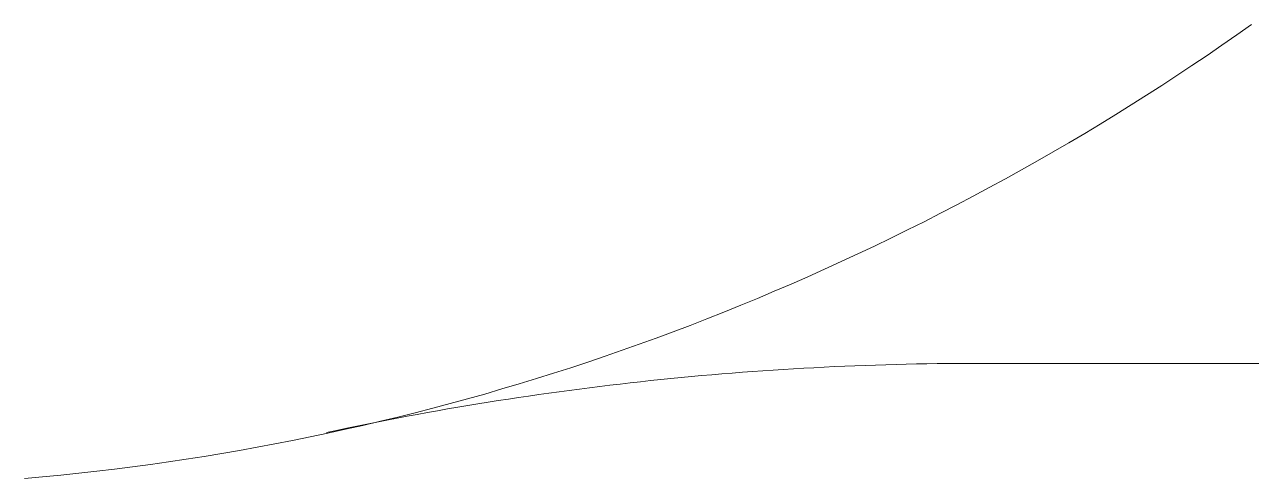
# Model space of a CAD drawing. Header units: millimetres. Extents: x -10563 to 10612, y -3613 to 6054.
# Drawn here: x -3439.92 to -3400.46, y -45.98 to -31.39 of the extents above; entities that cross this region are included whole.
import ezdxf

# ---------------------------------------------------------------- set-up
doc = ezdxf.new("R2010")
doc.units = ezdxf.units.MM
doc.header["$LTSCALE"] = 50
doc.layers.add('データ 001', color=14, linetype='Continuous')

# ---------------------------------------------------------------- blocks, each defined once
blk = doc.blocks.new('FcPack%d3')
at = {"layer": 'データ 001', "color": 1, "linetype": 'Continuous', "lineweight": 13}
for p, q in [((12.056, -248.889), (11.582, -249.223)), ((11.582, -249.223), (11.105, -249.555)), ((11.105, -249.555), (10.626, -249.883)), ((10.626, -249.883), (10.143, -250.207)), ((9.658, -250.529), (9.171, -250.847)), ((10.143, -250.207), (9.658, -250.529)), ((9.171, -250.847), (8.68, -251.162)), ((8.68, -251.162), (8.187, -251.473)), ((8.187, -251.473), (7.691, -251.782)), ((7.192, -252.087), (6.691, -252.389)), ((7.691, -251.782), (7.192, -252.087)), ((6.691, -252.389), (6.186, -252.687)), ((6.186, -252.687), (5.679, -252.982)), ((5.169, -253.274), (4.657, -253.563)), ((5.679, -252.982), (5.169, -253.274)), ((4.657, -253.563), (4.141, -253.848)), ((3.623, -254.13), (3.102, -254.409)), ((4.141, -253.848), (3.623, -254.13)), ((3.102, -254.409), (2.579, -254.684)), ((2.579, -254.684), (2.052, -254.956)), ((1.523, -255.225), (0.992, -255.49)), ((2.052, -254.956), (1.523, -255.225)), ((0.992, -255.49), (0.46, -255.751)), ((-0.073, -256.008), (-0.607, -256.261)), ((0.46, -255.751), (-0.073, -256.008)), ((-1.142, -256.509), (-1.678, -256.754)), ((-0.607, -256.261), (-1.142, -256.509)), ((-1.678, -256.754), (-2.215, -256.994)), ((-2.753, -257.23), (-3.292, -257.461)), ((-2.215, -256.994), (-2.753, -257.23)), ((-3.832, -257.689), (-4.373, -257.912)), ((-3.292, -257.461), (-3.832, -257.689)), ((-4.373, -257.912), (-4.915, -258.132)), ((-5.458, -258.347), (-6.002, -258.558)), ((-4.915, -258.132), (-5.458, -258.347)), ((-6.547, -258.764), (-7.093, -258.967)), ((-6.002, -258.558), (-6.547, -258.764)), ((-7.64, -259.165), (-8.188, -259.359)), ((-7.093, -258.967), (-7.64, -259.165)), ((-8.737, -259.549), (-9.287, -259.735)), ((-8.188, -259.359), (-8.737, -259.549)), ((-9.838, -259.917), (-10.39, -260.094)), ((-9.287, -259.735), (-9.838, -259.917)), ((-4.648, -260.09), (-4.319, -260.065)), ((-4.319, -260.065), (-3.99, -260.04)), ((-3.99, -260.04), (-3.662, -260.017)), ((-3.662, -260.017), (-3.333, -259.995)), ((-3.333, -259.995), (-3.004, -259.974)), ((-3.004, -259.974), (-2.675, -259.953)), ((-2.675, -259.953), (-2.345, -259.934)), ((-2.345, -259.934), (-2.016, -259.917)), ((-2.016, -259.917), (-1.687, -259.9)), ((-1.687, -259.9), (-1.357, -259.884)), ((-1.357, -259.884), (-1.027, -259.869)), ((-1.027, -259.869), (-0.697, -259.856)), ((-0.697, -259.856), (-0.368, -259.843)), ((-0.368, -259.843), (-0.037, -259.832)), ((-0.037, -259.832), (0.293, -259.822)), ((0.293, -259.822), (0.623, -259.812)), ((0.623, -259.812), (0.953, -259.804)), ((0.953, -259.804), (1.284, -259.797)), ((1.284, -259.797), (1.614, -259.791)), ((1.614, -259.791), (1.945, -259.786)), ((1.945, -259.786), (2.276, -259.783)), ((2.276, -259.783), (2.607, -259.78)), ((2.607, -259.78), (2.938, -259.778)), ((2.938, -259.778), (3.269, -259.778)), ((52.015, -259.778), (3.269, -259.778)), ((-11.497, -260.437), (-12.052, -260.602)), ((-10.943, -260.268), (-11.497, -260.437)), ((-10.39, -260.094), (-10.943, -260.268)), ((-8.581, -260.481), (-8.254, -260.442)), ((-8.254, -260.442), (-7.927, -260.405)), ((-7.927, -260.405), (-7.599, -260.369)), ((-7.599, -260.369), (-7.272, -260.333)), ((-7.272, -260.333), (-6.944, -260.299)), ((-6.944, -260.299), (-6.616, -260.266)), ((-6.616, -260.266), (-6.289, -260.234)), ((-6.289, -260.234), (-5.961, -260.203)), ((-5.961, -260.203), (-5.632, -260.173)), ((-5.632, -260.173), (-5.304, -260.144)), ((-5.304, -260.144), (-4.976, -260.117)), ((-4.976, -260.117), (-4.648, -260.09)), ((-12.607, -260.763), (-13.164, -260.919)), ((-12.052, -260.602), (-12.607, -260.763)), ((-11.52, -260.876), (-11.194, -260.828)), ((-11.194, -260.828), (-10.868, -260.781)), ((-10.868, -260.781), (-10.542, -260.735)), ((-10.542, -260.735), (-10.215, -260.69)), ((-10.215, -260.69), (-9.889, -260.646)), ((-9.889, -260.646), (-9.562, -260.603)), ((-9.562, -260.603), (-9.235, -260.561)), ((-9.235, -260.561), (-8.908, -260.52)), ((-8.908, -260.52), (-8.581, -260.481)), ((-14.281, -261.22), (-14.841, -261.364)), ((-13.722, -261.072), (-14.281, -261.22)), ((-14.125, -261.302), (-13.8, -261.245)), ((-13.8, -261.245), (-13.475, -261.189)), ((-13.164, -260.919), (-13.722, -261.072)), ((-13.475, -261.189), (-13.149, -261.134)), ((-13.149, -261.134), (-12.824, -261.08)), ((-12.824, -261.08), (-12.498, -261.028)), ((-12.498, -261.028), (-12.172, -260.976)), ((-12.172, -260.976), (-11.846, -260.926)), ((-11.846, -260.926), (-11.52, -260.876)), ((-15.964, -261.64), (-16.526, -261.771)), ((-16.074, -261.666), (-15.75, -261.603)), ((-15.402, -261.504), (-15.964, -261.64)), ((-15.75, -261.603), (-15.425, -261.54)), ((-15.425, -261.54), (-15.1, -261.479)), ((-14.841, -261.364), (-15.402, -261.504)), ((-15.1, -261.479), (-14.775, -261.419)), ((-14.775, -261.419), (-14.45, -261.36)), ((-14.45, -261.36), (-14.125, -261.302)), ((-17.655, -262.022), (-18.221, -262.141)), ((-17.695, -262), (-17.371, -261.931)), ((-17.09, -261.898), (-17.655, -262.022)), ((-17.371, -261.931), (-17.047, -261.863)), ((-16.526, -261.771), (-17.09, -261.898)), ((-17.047, -261.863), (-16.723, -261.796)), ((-16.723, -261.796), (-16.398, -261.731)), ((-16.398, -261.731), (-16.074, -261.666)), ((-19.355, -262.366), (-19.924, -262.473)), ((-18.788, -262.255), (-19.355, -262.366)), ((-18.221, -262.141), (-18.788, -262.255)), ((-21.636, -262.767), (-22.209, -262.857)), ((-21.065, -262.673), (-21.636, -262.767)), ((-20.494, -262.575), (-21.065, -262.673)), ((-19.924, -262.473), (-20.494, -262.575)), ((-24.51, -263.174), (-25.088, -263.243)), ((-23.933, -263.101), (-24.51, -263.174)), ((-23.358, -263.024), (-23.933, -263.101)), ((-22.783, -262.942), (-23.358, -263.024)), ((-22.209, -262.857), (-22.783, -262.942)), ((-26.827, -263.425), (-27.409, -263.477)), ((-26.246, -263.368), (-26.827, -263.425)), ((-25.667, -263.308), (-26.246, -263.368)), ((-25.088, -263.243), (-25.667, -263.308))]:
    blk.add_line(p, q, dxfattribs=at)

msp = doc.modelspace()

# ---------------------------------------------------------------- block references
at = {"layer": 'データ 001', "color": 1, "linetype": 'Continuous', "lineweight": 13}
msp.add_blockref('FcPack%d3', (-3412.515, 217.5), dxfattribs=at)

doc.saveas('drawing.dxf')
